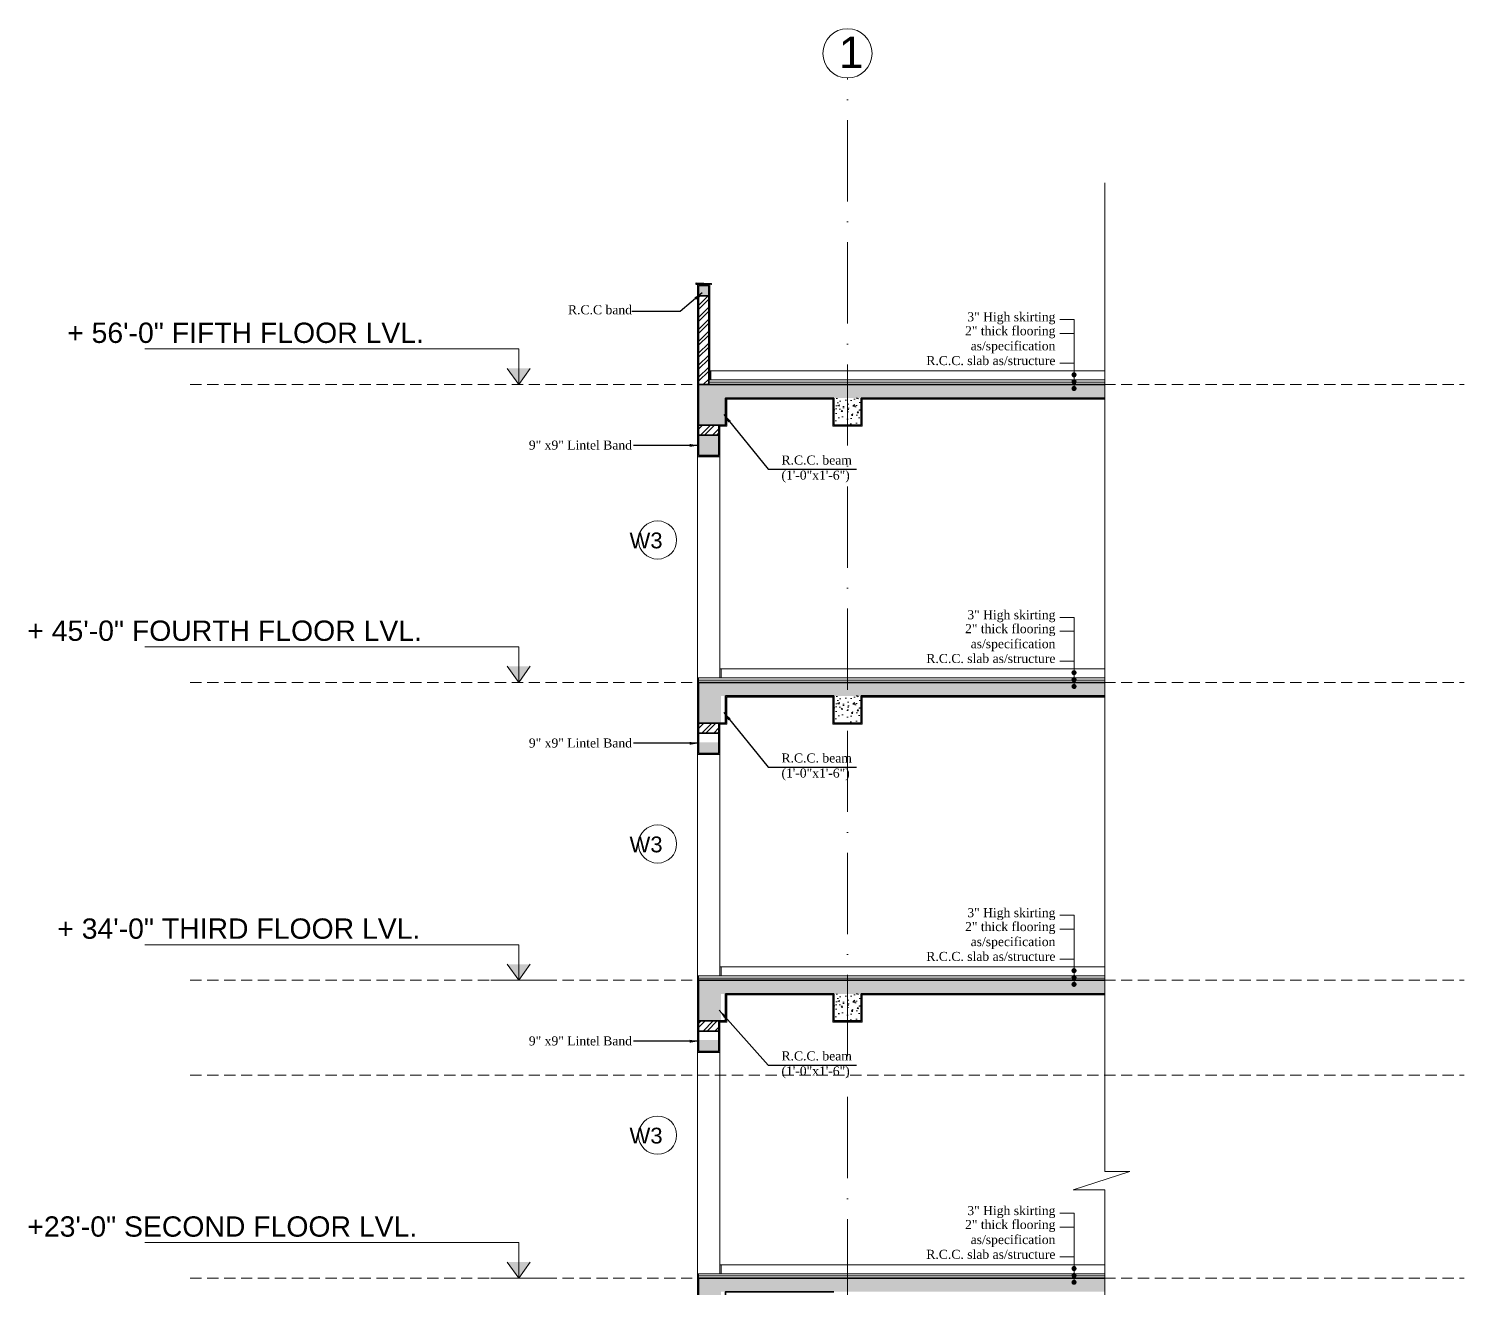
# Model space of a CAD drawing. Header units: inches. Extents: x 10755 to 33653, y -10992 to 10708.
# Drawn here: x 21508 to 22145, y -733 to -175 of the extents above; entities that cross this region are included whole.
import ezdxf

# ---------------------------------------------------------------- set-up
doc = ezdxf.new("R2010")
doc.units = ezdxf.units.IN
doc.header["$MEASUREMENT"] = 0
doc.linetypes.add('ACAD_ISO10W100', pattern=[18, 12, -3, 0, -3])
doc.linetypes.add('DASHED', pattern=[0.75, 0.5, -0.25])
for name, color, linetype, lineweight in [('arrow', 4, 'Continuous', 9), ('break line', 140, 'Continuous', 13), ('centerline', 9, 'ACAD_ISO10W100', 5), ('col', 1, 'Continuous', 30), ('hatch 2', 8, 'Continuous', 13), ('hatch- rcc', 252, 'Continuous', 5), ('hatch3', 43, 'Continuous', 5), ('PLASTER', 50, 'Continuous', 9), ('plaster line', 160, 'Continuous', 9), ('text-1-4', 6, 'Continuous', 13), ('title text 1', 113, 'Continuous', 25), ('wall', 1, 'Continuous', 35)]:
    doc.layers.add(name, color=color, linetype=linetype, lineweight=lineweight)
doc.layers.add('T-TEXT', color=230, linetype='Continuous')
doc.styles.add('arial', font='arial.ttf')
doc.styles.add('Prajwal', font='stylu.ttf', dxfattribs={"height": 9})
doc.styles.get("Standard").update_dxf_attribs({"font": 'arial.ttf'})
doc.styles.add('suren', font='times.ttf', dxfattribs={"height": 4})
doc.dimstyles.new('1-4(p) arrow', dxfattribs={"dimtxt": 4, "dimasz": 4, "dimexe": 0, "dimexo": 0, "dimgap": 2, "dimtad": 1, "dimdec": 3, "dimzin": 0, "dimdsep": 46, "dimlunit": 4, "dimtxsty": 'arial', "dimblk": 'DOT', "dimcen": 0, "dimclrd": 4, "dimclre": 3, "dimclrt": 6, "dimadec": 0, "dimazin": 0, "dimtfac": 0.5, "dimtdec": 3, "dimtix": 1, "dimtofl": 0, "dimtmove": 0, "dimatfit": 3, "dimfxl": 0, "dimtolj": 1, "dimtzin": 0, "dimlwe": -1, "dimarcsym": 0})
pattern_1 = [(50, (-26511.5866, -2693.4076), (7.1726018, -0.62752135), [0.75, -8.25]), (355, (-26511.5866, -2693.4076), (-1.3875133, 7.5219213), [0.6, -6.6]), (100.451444, (-26510.989, -2693.46), (5.7850885, 6.8943999), [0.6374019, -7.0114211]), (46.1842, (-26511.587, -2691.408), (10.6724133, -1.6551928), [1.125, -12.375]), (96.635635, (-26510.697, -2691.546), (9.3466195, 9.741186), [0.9561034, -10.5171376]), (351.184164, (-26511.587, -2691.408), (9.3466195, 9.741186), [0.9, -9.9]), (21, (-26510.5866, -2691.9076), (5.9690705, -4.0261889), [0.75, -8.25]), (326, (-26510.5866, -2691.9076), (2.4331533, 7.2515005), [0.6, -6.6]), (71.451445, (-26510.089, -2692.243), (8.4022238, 3.2253115), [0.6374019, -7.0114211]), (37.5, (-26511.5866, -2693.4076), (0.12159855, 3.32893854), [0, -6.52, 0, -6.7, 0, -6.625]), (7.5, (-26511.5866, -2693.4076), (2.63069537, 3.94411712), [0, -3.82, 0, -6.37, 0, -2.525]), (327.5, (-26513.8166, -2693.4076), (5.33822436, -0.22554872), [0, -2.5, 0, -7.8, 0, -10.35]), (317.5, (-26514.8166, -2693.4076), (5.8318617, 1.00104982), [0, -3.25, 0, -5.18, 0, -7.35])]

# ---------------------------------------------------------------- blocks, each defined once
blk = doc.blocks.new('_Dot')
at = {"color": 0, "linetype": 'ByBlock', "lineweight": -2}
blk.add_line((-0.5, 0), (-1, 0), dxfattribs=at)
at = {"color": 0, "linetype": 'ByBlock', "const_width": 0.5}
blk.add_lwpolyline([(-0.25, 0, 1), (0.25, 0, 1)], format="xyb", close=True, dxfattribs=at)

msp = doc.modelspace()

# ---------------------------------------------------------------- hatches: boundary and pattern name
at = {"layer": 'hatch 2', "linetype": 'Continuous', "ltscale": 30}
h = msp.add_hatch(dxfattribs=at)
h.set_pattern_fill('ANSI32', color=256, scale=10, style=0)
h.set_pattern_definition([(45, (-26511.5866, -2693.4076), (-2.65165043, 2.65165043), []), (45, (-26509.819, -2693.4076), (-2.65165043, 2.65165043), [])])
h.paths.add_polyline_path([(21874.241, -878.885), (21865.241, -878.885), (21865.241, -888.385), (21874.241, -888.385)])
h.paths.add_polyline_path([(21805.241, -746.885), (21805.241, -751.385), (21814.241, -751.385), (21814.241, -746.885)])
h.paths.add_polyline_path([(21805.241, -619.385), (21814.241, -619.385), (21814.241, -614.885), (21805.241, -614.885)])
h.paths.add_polyline_path([(21805.241, -487.385), (21814.241, -487.385), (21814.241, -482.885), (21805.241, -482.885)])
h.paths.add_polyline_path([(21814.241, -355.385), (21814.241, -350.885), (21805.241, -350.885), (21805.241, -355.385)])
h.paths.add_polyline_path([(21809.741, -293.57), (21805.241, -293.57), (21805.241, -332.885), (21809.741, -332.885)])
at = {"layer": 'hatch 2', "ltscale": 30}
for points in [[(21730.567, -325.762), (21720.489, -325.762), (21725.528, -332.885)], [(21730.567, -457.762), (21720.489, -457.762), (21725.528, -464.885)], [(21730.567, -589.762), (21720.489, -589.762), (21725.528, -596.885)], [(21730.567, -721.762), (21720.489, -721.762), (21725.528, -728.885)]]:
    msp.add_hatch(color=256, dxfattribs=at).paths.add_polyline_path(points)
at = {"layer": 'hatch- rcc'}
h = msp.add_hatch(dxfattribs=at)
h.set_pattern_fill('AR-CONC', color=256, style=0)
h.set_pattern_definition(pattern_1)
h.paths.add_polyline_path([(21809.741, -289.07), (21805.241, -289.07), (21805.241, -293.57), (21809.741, -293.57)])
h.paths.add_polyline_path([(21815.241, -470.885), (21985.241, -470.885), (21985.241, -464.885), (21805.241, -464.885), (21805.241, -482.885), (21815.241, -482.885)])
h.paths.add_polyline_path([(21814.241, -496.385), (21814.241, -491.385), (21805.241, -491.385), (21805.241, -496.385)])
h.paths.add_polyline_path([(21814.241, -623.385), (21805.241, -623.385), (21805.241, -628.385), (21814.241, -628.385)])
h.paths.add_polyline_path([(21805.241, -614.885), (21815.241, -614.885), (21815.241, -602.885), (21985.241, -602.885), (21985.241, -596.885), (21805.241, -596.885)])
h.paths.add_polyline_path([(21814.241, -760.385), (21814.241, -755.385), (21805.241, -755.385), (21805.241, -760.385)])
h.paths.add_polyline_path([(21805.241, -746.885), (21815.241, -746.885), (21815.241, -734.885), (21985.241, -734.885), (21985.241, -728.885), (21805.241, -728.885)])
h.paths.add_polyline_path([(21877.241, -866.885), (21985.241, -866.885), (21985.241, -860.885), (21805.241, -860.885), (21805.241, -866.885), (21865.241, -866.885), (21865.241, -878.885), (21877.241, -878.885)])
h.paths.add_polyline_path([(21874.241, -887.385), (21865.241, -887.385), (21865.241, -894.385), (21874.241, -894.385)])
h.paths.add_polyline_path([(21879.241, -1010.885), (21985.241, -1010.885), (21985.241, -1004.885), (21865.241, -1004.885), (21865.241, -1022.885), (21879.241, -1022.885)])
h.paths.add_polyline_path([(21893.672, -1011.405), (21893.672, -1004.314), (21885.43, -1004.314), (21885.43, -1011.405)])
h = msp.add_hatch(dxfattribs=at)
h.set_pattern_fill('AR-CONC', color=256, style=0)
h.set_pattern_definition(pattern_1)
h.paths.add_polyline_path([(21805.241, -350.885), (21817.241, -350.885), (21817.241, -338.885), (21985.241, -338.885), (21985.241, -332.885), (21805.241, -332.885)])
h.paths.add_polyline_path([(21814.241, -364.385), (21814.241, -355.385), (21805.241, -355.385), (21805.241, -364.385)])
h.paths.add_polyline_path([(21830.706, -339.405), (21830.706, -332.314), (21822.463, -332.314), (21822.463, -339.405)], flags=9)
h = msp.add_hatch(dxfattribs=at)
h.set_pattern_fill('AR-CONC', color=256, style=0)
h.set_pattern_definition([(50, (-204.148, 528), (7.1726018, -0.6275213), [0.75, -8.25]), (355, (-204.148, 528), (-1.3875133, 7.5219213), [0.6, -6.6]), (100.451444, (-203.55, 527.948), (5.7850885, 6.8944), [0.637402, -7.011421]), (46.1842, (-204.148, 530), (10.6724133, -1.6551928), [1.125, -12.375]), (96.635635, (-203.259, 529.862), (9.3466195, 9.741186), [0.9561034, -10.5171376]), (351.184164, (-204.148, 530), (9.3466195, 9.741186), [0.9, -9.9]), (21, (-203.148, 529.5), (5.9690705, -4.0261889), [0.75, -8.25]), (326, (-203.148, 529.5), (2.4331533, 7.2515005), [0.6, -6.6]), (71.451445, (-202.6505, 529.1645), (8.4022238, 3.2253115), [0.637402, -7.011421]), (37.5, (-204.148, 528), (0.12159855, 3.32893854), [0, -6.52, 0, -6.7, 0, -6.625]), (7.5, (-204.148, 528), (2.6306954, 3.9441171), [0, -3.82, 0, -6.37, 0, -2.525]), (327.5, (-206.378, 528), (5.33822436, -0.22554872), [0, -2.5, 0, -7.8, 0, -10.35]), (317.5, (-207.378, 528), (5.8318617, 1.0010498), [0, -3.25, 0, -5.18, 0, -7.35])])
h.paths.add_polyline_path([(21877.241, -338.885), (21865.241, -338.885), (21865.241, -350.885), (21877.241, -350.885)])
h = msp.add_hatch(dxfattribs=at)
h.set_pattern_fill('AR-CONC', color=256, style=0)
h.set_pattern_definition([(50, (-204.148, 396), (7.1726018, -0.6275213), [0.75, -8.25]), (355, (-204.148, 396), (-1.3875133, 7.5219213), [0.6, -6.6]), (100.451444, (-203.55, 395.948), (5.7850885, 6.8944), [0.637402, -7.011421]), (46.1842, (-204.148, 398), (10.6724133, -1.6551928), [1.125, -12.375]), (96.635635, (-203.259, 397.862), (9.3466195, 9.741186), [0.9561034, -10.5171376]), (351.184164, (-204.148, 398), (9.3466195, 9.741186), [0.9, -9.9]), (21, (-203.148, 397.5), (5.9690705, -4.0261889), [0.75, -8.25]), (326, (-203.148, 397.5), (2.4331533, 7.2515005), [0.6, -6.6]), (71.451445, (-202.6505, 397.1645), (8.4022238, 3.2253115), [0.637402, -7.011421]), (37.5, (-204.148, 396), (0.12159855, 3.32893854), [0, -6.52, 0, -6.7, 0, -6.625]), (7.5, (-204.148, 396), (2.6306954, 3.9441171), [0, -3.82, 0, -6.37, 0, -2.525]), (327.5, (-206.378, 396), (5.33822436, -0.22554872), [0, -2.5, 0, -7.8, 0, -10.35]), (317.5, (-207.378, 396), (5.8318617, 1.0010498), [0, -3.25, 0, -5.18, 0, -7.35])])
h.paths.add_polyline_path([(21877.241, -470.885), (21865.241, -470.885), (21865.241, -482.885), (21877.241, -482.885)])
h = msp.add_hatch(dxfattribs=at)
h.set_pattern_fill('AR-CONC', color=256, style=0)
h.set_pattern_definition([(50, (-204.148, 264), (7.1726018, -0.6275213), [0.75, -8.25]), (355, (-204.148, 264), (-1.3875133, 7.5219213), [0.6, -6.6]), (100.451444, (-203.55, 263.948), (5.7850885, 6.8944), [0.637402, -7.011421]), (46.1842, (-204.148, 266), (10.6724133, -1.6551928), [1.125, -12.375]), (96.635635, (-203.259, 265.862), (9.3466195, 9.741186), [0.9561034, -10.5171376]), (351.184164, (-204.148, 266), (9.3466195, 9.741186), [0.9, -9.9]), (21, (-203.148, 265.5), (5.9690705, -4.0261889), [0.75, -8.25]), (326, (-203.148, 265.5), (2.4331533, 7.2515005), [0.6, -6.6]), (71.451445, (-202.6505, 265.1645), (8.4022238, 3.2253115), [0.637402, -7.011421]), (37.5, (-204.148, 264), (0.12159855, 3.32893854), [0, -6.52, 0, -6.7, 0, -6.625]), (7.5, (-204.148, 264), (2.6306954, 3.9441171), [0, -3.82, 0, -6.37, 0, -2.525]), (327.5, (-206.378, 264), (5.33822436, -0.22554872), [0, -2.5, 0, -7.8, 0, -10.35]), (317.5, (-207.378, 264), (5.8318617, 1.0010498), [0, -3.25, 0, -5.18, 0, -7.35])])
h.paths.add_polyline_path([(21877.241, -602.885), (21865.241, -602.885), (21865.241, -614.885), (21877.241, -614.885)])

# ---------------------------------------------------------------- linework, layer by layer
at = {"layer": 'arrow', "linetype": 'Continuous'}
for p, q in [((21971.763, -304.079, 0), (21965.306, -304.079, 0)), ((21971.763, -304.079, 0), (21965.306, -304.079, 0)), ((21971.763, -334.977, 0), (21971.763, -304.079, 0)), ((21971.763, -334.977, 0), (21971.763, -304.079, 0)), ((21971.763, -310.254, 0), (21965.306, -310.254, 0)), ((21971.763, -310.254, 0), (21965.306, -310.254, 0)), ((21971.763, -323.461, 0), (21965.306, -323.461, 0)), ((21971.763, -323.461, 0), (21965.306, -323.461, 0)), ((21971.763, -436.079, 0), (21965.306, -436.079, 0)), ((21971.763, -436.079, 0), (21965.306, -436.079, 0)), ((21971.763, -466.977, 0), (21971.763, -436.079, 0)), ((21971.763, -466.977, 0), (21971.763, -436.079, 0)), ((21971.763, -442.254, 0), (21965.306, -442.254, 0)), ((21971.763, -442.254, 0), (21965.306, -442.254, 0)), ((21971.763, -455.461, 0), (21965.306, -455.461, 0)), ((21971.763, -455.461, 0), (21965.306, -455.461, 0)), ((21971.763, -568.079, 0), (21965.306, -568.079, 0)), ((21971.763, -568.079, 0), (21965.306, -568.079, 0)), ((21971.763, -598.977, 0), (21971.763, -568.079, 0)), ((21971.763, -598.977, 0), (21971.763, -568.079, 0)), ((21971.763, -574.254, 0), (21965.306, -574.254, 0)), ((21971.763, -574.254, 0), (21965.306, -574.254, 0)), ((21971.763, -587.461, 0), (21965.306, -587.461, 0)), ((21971.763, -587.461, 0), (21965.306, -587.461, 0)), ((21971.763, -700.079, 0), (21965.306, -700.079, 0)), ((21971.763, -700.079, 0), (21965.306, -700.079, 0)), ((21971.763, -730.977, 0), (21971.763, -700.079, 0)), ((21971.763, -730.977, 0), (21971.763, -700.079, 0)), ((21971.763, -706.254, 0), (21965.306, -706.254, 0)), ((21971.763, -706.254, 0), (21965.306, -706.254, 0)), ((21971.763, -719.461, 0), (21965.306, -719.461, 0)), ((21971.763, -719.461, 0), (21965.306, -719.461, 0))]:
    msp.add_line(p, q, dxfattribs=at)
at = {"layer": 'break line'}
msp.add_lwpolyline([(21985.241, -1194.037), (21985.241, -689.687), (21971.188, -689.687), (21996.387, -681.653), (21985.241, -681.653), (21985.241, -243.613)], dxfattribs=at)
at = {"layer": 'centerline', "ltscale": 3}
msp.add_line((21871.241, -1279.682), (21871.241, -197.078), dxfattribs=at)
at = {"layer": 'centerline', "linetype": 'Continuous'}
msp.add_circle((21871.241, -186.166), 10.912, dxfattribs=at)
at = {"layer": 'col'}
for p, q in [((21804.239, -287.885), (21810.969, -288.074, 0)), ((21804.241, -288.57), (21804.239, -287.885)), ((21810.218, -288.571, 0), (21804.241, -288.57)), ((21810.342, -288.571, 0), (21810.218, -288.571, 0)), ((21810.969, -288.571, 0), (21810.844, -288.571, 0)), ((21810.969, -288.571, 0), (21810.844, -288.571, 0)), ((21810.969, -288.571, 0), (21810.844, -288.571, 0)), ((21810.969, -288.571, 0), (21810.844, -288.571, 0)), ((21810.969, -288.571, 0), (21810.969, -288.071, 0)), ((21810.969, -288.571, 0), (21810.969, -288.074, 0)), ((21810.969, -288.571, 0), (21810.969, -288.082, 0)), ((21810.969, -288.571, 0), (21810.969, -288.571, 0)), ((21810.969, -288.571, 0), (21810.969, -288.571, 0)), ((21810.969, -288.571, 0), (21810.969, -288.571, 0))]:
    msp.add_line(p, q, dxfattribs=at)
msp.add_arc((21810.593, -288.572, 0), 0.251, 0.19419, 179.803684, dxfattribs=at)
msp.add_arc((21810.593, -288.572, 0), 0.251, 0.19419, 179.803684, dxfattribs=at)
at = {"layer": 'hatch 2', "ltscale": 30}
for p, q in [((21725.528, -317.124), (21559.83, -317.124)), ((21725.528, -332.885), (21725.528, -317.124)), ((21725.528, -332.885), (21720.489, -325.762)), ((21725.528, -332.885), (21730.567, -325.762)), ((21725.528, -449.124), (21559.83, -449.124)), ((21725.528, -464.885), (21725.528, -449.124)), ((21725.528, -464.885), (21720.489, -457.762)), ((21725.528, -464.885), (21730.567, -457.762)), ((21725.528, -581.124), (21559.83, -581.124)), ((21725.528, -596.885), (21725.528, -581.124)), ((21725.528, -596.885), (21720.489, -589.762)), ((21725.528, -596.885), (21730.567, -589.762)), ((21737.815, -596.885), (21713.18, -596.885)), ((21737.845, -596.885), (21713.211, -596.885)), ((21725.528, -713.124), (21559.83, -713.124)), ((21725.528, -728.885), (21725.528, -713.124)), ((21725.528, -728.885), (21720.489, -721.762)), ((21725.528, -728.885), (21730.567, -721.762)), ((21737.815, -728.885), (21713.18, -728.885)), ((21737.845, -728.885), (21713.211, -728.885))]:
    msp.add_line(p, q, dxfattribs=at)
for centre in [(21787.067, -401.791), (21787.067, -536.482), (21787.067, -665.501)]:
    msp.add_circle(centre, 8.47, dxfattribs=at)
at = {"layer": 'hatch3', "linetype": 'DASHED', "lineweight": 0, "ltscale": 10}
for p, q in [((21579.968, -332.885), (22144.597, -332.885)), ((21579.968, -464.885), (22144.597, -464.885)), ((21579.968, -596.885), (22144.597, -596.885)), ((21579.968, -638.885), (22144.597, -638.885)), ((21579.968, -728.885), (22144.597, -728.885))]:
    msp.add_line(p, q, dxfattribs=at)
at = {"layer": 'PLASTER', "linetype": 'Continuous', "ltscale": 30}
for p, q in [((21804.741, -364.885), (21804.741, -288.571, 0)), ((21810.241, -288.571, 0), (21810.241, -330.885)), ((21810.741, -326.885), (21985.241, -326.885)), ((21804.741, -496.885), (21804.741, -364.885)), ((21804.741, -364.885), (21814.741, -364.885)), ((21814.741, -462.885), (21814.741, -364.885)), ((21804.741, -462.885), (21815.236, -462.885)), ((21805.241, -464.885), (21805.241, -462.885)), ((21815.236, -463.885), (21805.241, -463.885)), ((21815.241, -458.885), (21985.241, -458.885)), ((21804.741, -628.885), (21804.741, -496.885)), ((21804.741, -496.885), (21814.741, -496.885)), ((21814.741, -594.885), (21814.741, -496.885)), ((21815.241, -590.885), (21985.241, -590.885)), ((21805.241, -596.885), (21805.241, -594.885)), ((21804.741, -760.885), (21804.741, -628.885)), ((21804.741, -628.885), (21814.741, -628.885)), ((21814.741, -726.885), (21814.741, -628.885)), ((21815.241, -722.885), (21985.241, -722.885)), ((21805.241, -728.885), (21805.241, -726.885))]:
    msp.add_line(p, q, dxfattribs=at)
for points in [[(21810.241, -326.885), (21810.241, -330.885), (21810.741, -330.885), (21810.741, -326.885), (21810.241, -326.885)], [(21809.741, -330.885), (21985.241, -330.885)], [(21809.741, -331.885), (21985.241, -331.885)], [(21864.741, -339.385), (21817.741, -339.385), (21817.741, -351.385), (21814.741, -351.385), (21814.741, -364.885)], [(21877.741, -339.385), (21877.741, -351.385), (21864.741, -351.385), (21864.741, -339.385)], [(21985.241, -339.385), (21877.741, -339.385)], [(21814.741, -458.885), (21814.741, -462.885), (21815.241, -462.885), (21815.241, -458.885), (21814.741, -458.885)], [(21815.236, -462.885), (21985.241, -462.885)], [(21815.236, -463.885), (21985.241, -463.885)], [(21864.741, -471.385), (21817.741, -471.385), (21817.741, -483.385), (21814.741, -483.385), (21814.741, -496.885)], [(21877.741, -471.385), (21877.741, -483.385), (21864.741, -483.385), (21864.741, -471.385)], [(21985.241, -471.385), (21877.741, -471.385)], [(21814.741, -590.885), (21814.741, -594.885), (21815.241, -594.885), (21815.241, -590.885), (21814.741, -590.885)], [(21804.741, -594.885), (21985.241, -594.885)], [(21805.241, -595.885), (21985.241, -595.885)], [(21864.741, -603.385), (21817.741, -603.385), (21817.741, -615.385), (21814.741, -615.385), (21814.741, -628.885)], [(21877.741, -603.385), (21877.741, -615.385), (21864.741, -615.385), (21864.741, -603.385)], [(21985.241, -603.385), (21877.741, -603.385)], [(21814.741, -722.885), (21814.741, -726.885), (21815.241, -726.885), (21815.241, -722.885), (21814.741, -722.885)], [(21804.741, -726.885), (21985.241, -726.885)], [(21805.241, -727.885), (21985.241, -727.885)]]:
    msp.add_lwpolyline(points, dxfattribs=at)
at = {"layer": 'plaster line'}
msp.add_line((21804.718, -288.57), (21810.218, -288.57), dxfattribs=at)
at = {"layer": 'text-1-4', "ltscale": 50, "const_width": 1.125, "elevation": 0}
for points in [[(21971.079, -328.598, 1), (21972.204, -328.598, 1)], [(21971.079, -328.598, 1), (21972.204, -328.598, 1)], [(21971.079, -331.669, 1), (21972.204, -331.669, 1)], [(21971.079, -331.669, 1), (21972.204, -331.669, 1)], [(21971.079, -334.678, 1), (21972.204, -334.678, 1)], [(21971.079, -334.678, 1), (21972.204, -334.678, 1)], [(21971.079, -460.598, 1), (21972.204, -460.598, 1)], [(21971.079, -460.598, 1), (21972.204, -460.598, 1)], [(21971.079, -463.669, 1), (21972.204, -463.669, 1)], [(21971.079, -463.669, 1), (21972.204, -463.669, 1)], [(21971.079, -466.678, 1), (21972.204, -466.678, 1)], [(21971.079, -466.678, 1), (21972.204, -466.678, 1)], [(21971.079, -592.598, 1), (21972.204, -592.598, 1)], [(21971.079, -592.598, 1), (21972.204, -592.598, 1)], [(21971.079, -595.669, 1), (21972.204, -595.669, 1)], [(21971.079, -595.669, 1), (21972.204, -595.669, 1)], [(21971.079, -598.678, 1), (21972.204, -598.678, 1)], [(21971.079, -598.678, 1), (21972.204, -598.678, 1)], [(21971.079, -724.598, 1), (21972.204, -724.598, 1)], [(21971.079, -724.598, 1), (21972.204, -724.598, 1)], [(21971.079, -727.669, 1), (21972.204, -727.669, 1)], [(21971.079, -727.669, 1), (21972.204, -727.669, 1)], [(21971.079, -730.678, 1), (21972.204, -730.678, 1)], [(21971.079, -730.678, 1), (21972.204, -730.678, 1)]]:
    msp.add_lwpolyline(points, format="xyb", close=True, dxfattribs=at)
at = {"layer": 'wall', "linetype": 'Continuous', "ltscale": 30}
for p, q in [((21805.241, -332.885), (21805.241, -289.07, 0)), ((21805.241, -289.07, 0), (21809.741, -289.07, 0)), ((21809.741, -289.07, 0), (21809.741, -332.885)), ((21805.241, -293.57, 0), (21809.741, -293.57, 0)), ((21805.241, -350.885), (21805.241, -355.385)), ((21805.241, -355.385), (21814.241, -355.385)), ((21805.241, -355.385), (21805.241, -364.385)), ((21814.241, -355.385), (21814.241, -350.885)), ((21814.241, -364.385), (21814.241, -355.385)), ((21805.241, -364.385), (21814.241, -364.385)), ((21805.241, -482.885), (21805.241, -487.385)), ((21814.241, -487.385), (21814.241, -482.885)), ((21805.241, -487.385), (21814.241, -487.385)), ((21805.241, -487.385), (21805.241, -496.385)), ((21814.241, -496.385), (21814.241, -487.385)), ((21805.241, -496.385), (21814.241, -496.385)), ((21805.241, -614.885), (21805.241, -619.385)), ((21814.241, -619.385), (21814.241, -614.885)), ((21805.241, -619.385), (21814.241, -619.385)), ((21805.241, -619.385), (21805.241, -628.385)), ((21814.241, -628.385), (21814.241, -619.385)), ((21805.241, -628.385), (21814.241, -628.385))]:
    msp.add_line(p, q, dxfattribs=at)
for points in [[(21865.241, -338.885), (21817.241, -338.885), (21817.241, -350.885), (21805.241, -350.885), (21805.241, -332.885), (21985.241, -332.885)], [(21877.241, -338.885), (21877.241, -350.885), (21865.241, -350.885), (21865.241, -338.885)], [(21985.241, -338.885), (21877.241, -338.885)], [(21865.241, -470.885), (21817.241, -470.885), (21817.241, -482.885), (21805.241, -482.885), (21805.241, -464.885), (21985.241, -464.885)], [(21877.241, -470.885), (21877.241, -482.885), (21865.241, -482.885), (21865.241, -470.885)], [(21985.241, -470.885), (21877.241, -470.885)], [(21865.241, -602.885), (21817.241, -602.885), (21817.241, -614.885), (21805.241, -614.885), (21805.241, -596.885), (21985.241, -596.885)], [(21877.241, -602.885), (21877.241, -614.885), (21865.241, -614.885), (21865.241, -602.885)], [(21985.241, -602.885), (21877.241, -602.885)], [(21865.241, -734.885), (21817.241, -734.885), (21817.241, -746.885), (21805.241, -746.885), (21805.241, -728.885), (21985.241, -728.885)]]:
    msp.add_lwpolyline(points, dxfattribs=at)

# ---------------------------------------------------------------- texts
at = {"layer": 'T-TEXT', "ltscale": 100, "insert": (21867.446, -178.728), "char_height": 14, "width": 12.94397, "attachment_point": 1, "style": 'suren'}
msp.add_mtext('{\\fArial|b0|i0|c0|p34;1}', dxfattribs=at)
at = {"layer": 'text-1-4', "ltscale": 50, "char_height": 4, "width": 113.8795, "attachment_point": 3}
for s, insert in [('\\A1;{\\fTimes New Roman|b0|i0|c0|p18;\\H1.0003x; R.C.C band}', (21775.745, -297.789, 0)), ('{\\fTimes New Roman|b0|i0|c0|p18;3" High skirting}', (21963.404, -300.914, 0)), ('{\\fTimes New Roman|b0|i0|c0|p18;3" High skirting}', (21963.404, -300.914, 0)), ('{\\fTimes New Roman|b0|i0|c0|p18;2" thick flooring \\Pas/specification}', (21963.404, -307.089, 0)), ('{\\fTimes New Roman|b0|i0|c0|p18;2" thick flooring \\Pas/specification}', (21963.404, -307.089, 0)), ('{\\fTimes New Roman|b0|i0|c0|p18;R.C.C. slab as/structure}', (21963.404, -320.296, 0)), ('{\\fTimes New Roman|b0|i0|c0|p18;R.C.C. slab as/structure}', (21963.404, -320.296, 0)), ('\\A1;{\\fTimes New Roman|b0|i0|c0|p18;\\H1.0003x;9" x9" Lintel Band}', (21775.745, -357.731, 0)), ('{\\fTimes New Roman|b0|i0|c0|p18;2" thick flooring \\Pas/specification}', (21963.404, -439.089, 0)), ('{\\fTimes New Roman|b0|i0|c0|p18;2" thick flooring \\Pas/specification}', (21963.404, -439.089, 0)), ('{\\fTimes New Roman|b0|i0|c0|p18;3" High skirting}', (21963.404, -432.914, 0)), ('{\\fTimes New Roman|b0|i0|c0|p18;3" High skirting}', (21963.404, -432.914, 0)), ('{\\fTimes New Roman|b0|i0|c0|p18;R.C.C. slab as/structure}', (21963.404, -452.296, 0)), ('{\\fTimes New Roman|b0|i0|c0|p18;R.C.C. slab as/structure}', (21963.404, -452.296, 0)), ('\\A1;{\\fTimes New Roman|b0|i0|c0|p18;\\H1.0003x;9" x9" Lintel Band}', (21775.745, -489.731, 0)), ('{\\fTimes New Roman|b0|i0|c0|p18;3" High skirting}', (21963.404, -564.914, 0)), ('{\\fTimes New Roman|b0|i0|c0|p18;3" High skirting}', (21963.404, -564.914, 0)), ('{\\fTimes New Roman|b0|i0|c0|p18;2" thick flooring \\Pas/specification}', (21963.404, -571.089, 0)), ('{\\fTimes New Roman|b0|i0|c0|p18;2" thick flooring \\Pas/specification}', (21963.404, -571.089, 0)), ('{\\fTimes New Roman|b0|i0|c0|p18;R.C.C. slab as/structure}', (21963.404, -584.296, 0)), ('{\\fTimes New Roman|b0|i0|c0|p18;R.C.C. slab as/structure}', (21963.404, -584.296, 0)), ('\\A1;{\\fTimes New Roman|b0|i0|c0|p18;\\H1.0003x;9" x9" Lintel Band}', (21775.745, -621.731, 0)), ('{\\fTimes New Roman|b0|i0|c0|p18;3" High skirting}', (21963.404, -696.914, 0)), ('{\\fTimes New Roman|b0|i0|c0|p18;3" High skirting}', (21963.404, -696.914, 0)), ('{\\fTimes New Roman|b0|i0|c0|p18;2" thick flooring \\Pas/specification}', (21963.404, -703.089, 0)), ('{\\fTimes New Roman|b0|i0|c0|p18;2" thick flooring \\Pas/specification}', (21963.404, -703.089, 0)), ('{\\fTimes New Roman|b0|i0|c0|p18;R.C.C. slab as/structure}', (21963.404, -716.296, 0)), ('{\\fTimes New Roman|b0|i0|c0|p18;R.C.C. slab as/structure}', (21963.404, -716.296, 0))]:
    msp.add_mtext(s, dxfattribs=dict(at, insert=insert))
at = {"layer": 'text-1-4', "ltscale": 50, "char_height": 4, "width": 33.30159, "attachment_point": 1, "rotation": 359.926343}
for insert in [(21841.992, -364.363), (21841.992, -496.363), (21841.992, -628.363)]:
    msp.add_mtext('{\\fTimes New Roman|b0|i0|c0|p18;R.C.C. beam (1\'-0"x1\'-6")}', dxfattribs=dict(at, insert=insert))
at = {"layer": 'title text 1', "char_height": 9, "width": 288.36124, "attachment_point": 1, "style": 'Prajwal'}
for s, insert in [('\\pi-42.13;{\\fArial|b0|i0|c0|p34;+ 56\'-0" FIFTH FLOOR LVL.}', (21567.541, -305.478)), ('\\pi-42.13;{\\fArial|b0|i0|c0|p34;+ 45\'-0" FOURTH FLOOR LVL.}', (21549.895, -437.478)), ('\\pi-42.13;{\\fArial|b0|i0|c0|p34;+ 34\'-0" THIRD FLOOR LVL.}', (21563.166, -569.478)), ('\\pi-42.13;{\\fArial|b0|i0|c0|p34;+23\'-0" SECOND FLOOR LVL.}', (21549.895, -701.478))]:
    msp.add_mtext(s, dxfattribs=dict(at, insert=insert))
at = {"layer": 'title text 1', "char_height": 7, "width": 6.48014975013211e-13, "attachment_point": 1, "rotation": 359.956324, "style": 'Prajwal'}
for insert in [(21780.273, -398.482), (21780.273, -533.173), (21780.273, -662.192)]:
    msp.add_mtext('\\pxi-0.80457;{\\fArial|b0|i0|c0|p34;W3}', dxfattribs=dict(at, insert=insert))

# ---------------------------------------------------------------- leaders
at = {"layer": 'arrow'}
for points in [[(21806.823, -292.254, 0), (21797.14, -300.561, 0), (21775.684, -300.561, 0)], [(21816.41, -346.182), (21836.133, -370.429), (21875.304, -370.429)], [(21805.241, -359.885), (21776.336, -359.885)], [(21816.41, -478.182), (21836.133, -502.429), (21875.304, -502.429)], [(21805.241, -491.885), (21776.336, -491.885)], [(21814.41, -610.182), (21836.133, -634.429), (21875.304, -634.429)], [(21805.241, -623.885), (21776.336, -623.885)]]:
    msp.add_leader(points, dimstyle='1-4(p) arrow', override={"dimtad": 0}, dxfattribs=at)

doc.saveas('drawing.dxf')
